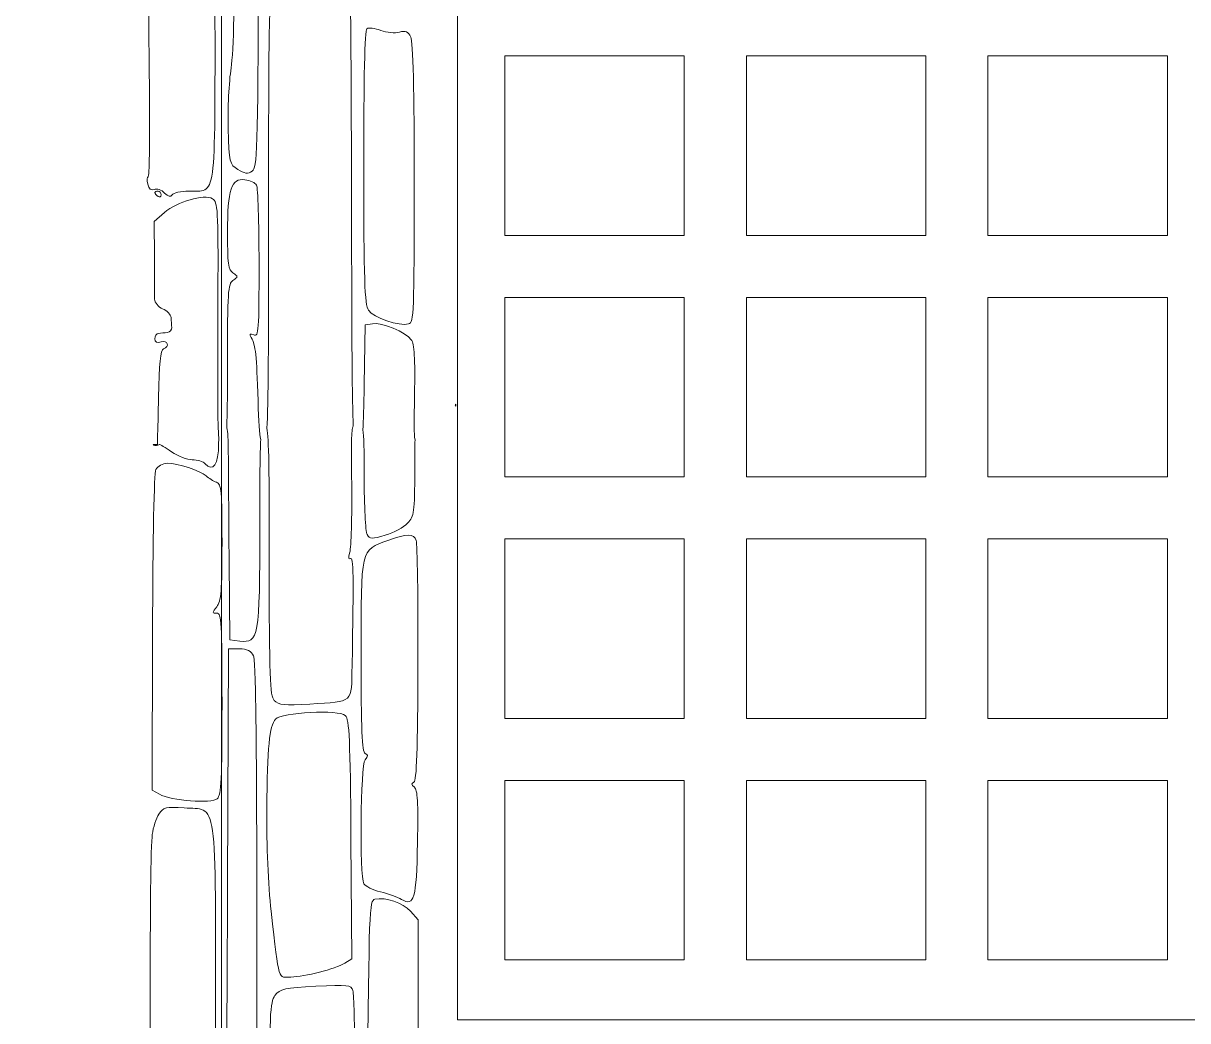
# Model space of a CAD drawing. Header units: centimetres. Extents: x -27.4 to 27.4, y -38.2 to 38.3.
# Drawn here: x -2.97 to 4.19, y 24.04 to 30.18 of the extents above; entities that cross this region are included whole.
import ezdxf

# ---------------------------------------------------------------- set-up
doc = ezdxf.new("R2010")
doc.units = ezdxf.units.CM
doc.header["$MEASUREMENT"] = 0
doc.layers.add('layer 1', color=7, linetype='Continuous')

msp = doc.modelspace()

# ---------------------------------------------------------------- linework, layer by layer
at = {"layer": 'layer 1', "color": 1, "lineweight": 9}
for points, knots in [([(-2.96738, 37.80262), (-2.96738, 37.80262), (-2.96738, 37.20282), (-2.96738, 37.20282), (-2.96738, 37.20282), (-2.96738, 37.20282), (-2.35747, 37.20282), (-2.35747, 37.20282), (-2.35747, 37.20282), (-2.35747, 37.20282), (-2.35747, 37.20786), (-2.35747, 37.20786), (-2.35747, 37.20786), (-2.35747, 37.20786), (-0.90821, 37.20786), (-0.90821, 37.20786), (-0.90821, 37.20786), (-0.90821, 37.20786), (-0.90821, 36.60802), (-0.90821, 36.60802), (-0.90821, 36.60802), (-0.90821, 36.60802), (-2.35747, 36.60802), (-2.35747, 36.60802), (-2.35747, 36.60802), (-2.35747, 36.60802), (-2.35747, 32.68921), (-2.35747, 32.68921), (-2.35747, 32.68921), (-2.35747, 32.68921), (-1.74775, 32.68921), (-1.74775, 32.68921), (-1.74775, 32.68921), (-1.74775, 32.68921), (-1.74775, 23.18571), (-1.74775, 23.18571), (-1.74775, 23.18571), (-1.74775, 23.18571), (-2.35747, 23.18571), (-2.35747, 23.18571), (-2.35747, 23.18571), (-2.35747, 23.18571), (-2.35747, 19.27194), (-2.35747, 19.27194), (-2.35747, 19.27194), (-2.35747, 19.27194), (-0.90821, 19.27194), (-0.90821, 19.27194), (-0.90821, 19.27194), (-0.90821, 19.27194), (-0.90821, 18.67193), (-0.90821, 18.67193), (-0.90821, 18.67193), (-0.90821, 18.67193), (-2.35747, 18.67193), (-2.35747, 18.67193), (-2.35747, 18.67193), (-2.35747, 18.67193), (-2.35747, 18.67097), (-2.35747, 18.67097), (-2.35747, 18.67097), (-2.35747, 18.67097), (-2.96738, 18.67097), (-2.96738, 18.67097), (-2.96738, 18.67097), (-2.96738, 18.67097), (-2.96738, 18.07101), (-2.96738, 18.07101), (-2.96738, 18.07101), (-2.96738, 18.07101), (3.76438, 18.07101), (3.76438, 18.07101), (3.76438, 18.07101), (3.76438, 18.07101), (3.76438, 22.41178), (3.76438, 22.41178), (3.76438, 22.41178), (3.76438, 22.41178), (3.10843, 22.41178), (3.10843, 22.41178), (3.10843, 22.41178), (3.10843, 22.41178), (3.10843, 23.01174), (3.10843, 23.01174), (3.10843, 23.01174), (3.10843, 23.01174), (4.76418, 23.01174), (4.76418, 23.01174), (4.76418, 23.01174), (4.76418, 23.01174), (4.76418, 23.01482), (4.76418, 23.01482), (4.76418, 23.01482), (4.76418, 23.01482), (9.22326, 23.01482), (9.22326, 23.01482), (9.22326, 23.01482), (9.22326, 23.01482), (9.22326, 32.89246), (9.22326, 32.89246), (9.22326, 32.89246), (9.22326, 32.89246), (5.77519, 32.89246), (5.77519, 32.89246), (5.77519, 32.89246), (5.77519, 32.89246), (5.77519, 32.88888), (5.77519, 32.88888), (5.77519, 32.88888), (5.77519, 32.88888), (3.0913, 32.88888), (3.0913, 32.88888), (3.0913, 32.88888), (3.0913, 32.88888), (3.0913, 33.48884), (3.0913, 33.48884), (3.0913, 33.48884), (3.0913, 33.48884), (3.76438, 33.48884), (3.76438, 33.48884), (3.76438, 33.48884), (3.76438, 33.48884), (3.76438, 37.80262), (3.76438, 37.80262), (3.76438, 37.80262), (3.76438, 37.80262), (-2.96738, 37.80262), (-2.96738, 37.80262)], [0, 0, 0, 0, 0.030303, 0.030303, 0.030303, 0.030303, 0.0606061, 0.0606061, 0.0606061, 0.0606061, 0.0909091, 0.0909091, 0.0909091, 0.0909091, 0.1212121, 0.1212121, 0.1212121, 0.1212121, 0.1515152, 0.1515152, 0.1515152, 0.1515152, 0.1818182, 0.1818182, 0.1818182, 0.1818182, 0.2121212, 0.2121212, 0.2121212, 0.2121212, 0.2424242, 0.2424242, 0.2424242, 0.2424242, 0.2727273, 0.2727273, 0.2727273, 0.2727273, 0.3030303, 0.3030303, 0.3030303, 0.3030303, 0.3333333, 0.3333333, 0.3333333, 0.3333333, 0.3636364, 0.3636364, 0.3636364, 0.3636364, 0.3939394, 0.3939394, 0.3939394, 0.3939394, 0.4242424, 0.4242424, 0.4242424, 0.4242424, 0.4545455, 0.4545455, 0.4545455, 0.4545455, 0.4848485, 0.4848485, 0.4848485, 0.4848485, 0.5151515, 0.5151515, 0.5151515, 0.5151515, 0.5454545, 0.5454545, 0.5454545, 0.5454545, 0.5757576, 0.5757576, 0.5757576, 0.5757576, 0.6060606, 0.6060606, 0.6060606, 0.6060606, 0.6363636, 0.6363636, 0.6363636, 0.6363636, 0.6666667, 0.6666667, 0.6666667, 0.6666667, 0.6969697, 0.6969697, 0.6969697, 0.6969697, 0.7272727, 0.7272727, 0.7272727, 0.7272727, 0.7575758, 0.7575758, 0.7575758, 0.7575758, 0.7878788, 0.7878788, 0.7878788, 0.7878788, 0.8181818, 0.8181818, 0.8181818, 0.8181818, 0.8484848, 0.8484848, 0.8484848, 0.8484848, 0.8787879, 0.8787879, 0.8787879, 0.8787879, 0.9090909, 0.9090909, 0.9090909, 0.9090909, 0.9393939, 0.9393939, 0.9393939, 0.9393939, 1, 1, 1, 1]), ([(1.09741, 29.97408), (1.09741, 29.97408), (1.09741, 28.8703), (1.09741, 28.8703), (1.09741, 28.8703), (1.09741, 28.8703), (-0.00638, 28.8703), (-0.00638, 28.8703), (-0.00638, 28.8703), (-0.00638, 28.8703), (-0.00638, 29.97408), (-0.00638, 29.97408), (-0.00638, 29.97408), (-0.00638, 29.97408), (1.09741, 29.97408), (1.09741, 29.97408)], [0, 0, 0, 0, 0.2, 0.2, 0.2, 0.2, 0.4, 0.4, 0.4, 0.4, 0.6, 0.6, 0.6, 0.6, 1, 1, 1, 1]), ([(2.58278, 29.97408), (2.58278, 29.97408), (2.58278, 28.8703), (2.58278, 28.8703), (2.58278, 28.8703), (2.58278, 28.8703), (1.47899, 28.8703), (1.47899, 28.8703), (1.47899, 28.8703), (1.47899, 28.8703), (1.47899, 29.97408), (1.47899, 29.97408), (1.47899, 29.97408), (1.47899, 29.97408), (2.58278, 29.97408), (2.58278, 29.97408)], [0, 0, 0, 0, 0.2, 0.2, 0.2, 0.2, 0.4, 0.4, 0.4, 0.4, 0.6, 0.6, 0.6, 0.6, 1, 1, 1, 1]), ([(4.06836, 29.97408), (4.06836, 29.97408), (4.06836, 28.8703), (4.06836, 28.8703), (4.06836, 28.8703), (4.06836, 28.8703), (2.96454, 28.8703), (2.96454, 28.8703), (2.96454, 28.8703), (2.96454, 28.8703), (2.96454, 29.97408), (2.96454, 29.97408), (2.96454, 29.97408), (2.96454, 29.97408), (4.06836, 29.97408), (4.06836, 29.97408)], [0, 0, 0, 0, 0.2, 0.2, 0.2, 0.2, 0.4, 0.4, 0.4, 0.4, 0.6, 0.6, 0.6, 0.6, 1, 1, 1, 1]), ([(1.09741, 28.48853), (1.09741, 28.48853), (1.09741, 27.38475), (1.09741, 27.38475), (1.09741, 27.38475), (1.09741, 27.38475), (-0.00638, 27.38475), (-0.00638, 27.38475), (-0.00638, 27.38475), (-0.00638, 27.38475), (-0.00638, 28.48853), (-0.00638, 28.48853), (-0.00638, 28.48853), (-0.00638, 28.48853), (1.09741, 28.48853), (1.09741, 28.48853)], [0, 0, 0, 0, 0.2, 0.2, 0.2, 0.2, 0.4, 0.4, 0.4, 0.4, 0.6, 0.6, 0.6, 0.6, 1, 1, 1, 1]), ([(2.58278, 28.48853), (2.58278, 28.48853), (2.58278, 27.38475), (2.58278, 27.38475), (2.58278, 27.38475), (2.58278, 27.38475), (1.47899, 27.38475), (1.47899, 27.38475), (1.47899, 27.38475), (1.47899, 27.38475), (1.47899, 28.48853), (1.47899, 28.48853), (1.47899, 28.48853), (1.47899, 28.48853), (2.58278, 28.48853), (2.58278, 28.48853)], [0, 0, 0, 0, 0.2, 0.2, 0.2, 0.2, 0.4, 0.4, 0.4, 0.4, 0.6, 0.6, 0.6, 0.6, 1, 1, 1, 1]), ([(4.06836, 28.48853), (4.06836, 28.48853), (4.06836, 27.38475), (4.06836, 27.38475), (4.06836, 27.38475), (4.06836, 27.38475), (2.96454, 27.38475), (2.96454, 27.38475), (2.96454, 27.38475), (2.96454, 27.38475), (2.96454, 28.48853), (2.96454, 28.48853), (2.96454, 28.48853), (2.96454, 28.48853), (4.06836, 28.48853), (4.06836, 28.48853)], [0, 0, 0, 0, 0.2, 0.2, 0.2, 0.2, 0.4, 0.4, 0.4, 0.4, 0.6, 0.6, 0.6, 0.6, 1, 1, 1, 1]), ([(1.09741, 27.00316), (1.09741, 27.00316), (1.09741, 25.89938), (1.09741, 25.89938), (1.09741, 25.89938), (1.09741, 25.89938), (-0.00638, 25.89938), (-0.00638, 25.89938), (-0.00638, 25.89938), (-0.00638, 25.89938), (-0.00638, 27.00316), (-0.00638, 27.00316), (-0.00638, 27.00316), (-0.00638, 27.00316), (1.09741, 27.00316), (1.09741, 27.00316)], [0, 0, 0, 0, 0.2, 0.2, 0.2, 0.2, 0.4, 0.4, 0.4, 0.4, 0.6, 0.6, 0.6, 0.6, 1, 1, 1, 1]), ([(2.58278, 27.00316), (2.58278, 27.00316), (2.58278, 25.89938), (2.58278, 25.89938), (2.58278, 25.89938), (2.58278, 25.89938), (1.47899, 25.89938), (1.47899, 25.89938), (1.47899, 25.89938), (1.47899, 25.89938), (1.47899, 27.00316), (1.47899, 27.00316), (1.47899, 27.00316), (1.47899, 27.00316), (2.58278, 27.00316), (2.58278, 27.00316)], [0, 0, 0, 0, 0.2, 0.2, 0.2, 0.2, 0.4, 0.4, 0.4, 0.4, 0.6, 0.6, 0.6, 0.6, 1, 1, 1, 1]), ([(4.06836, 27.00316), (4.06836, 27.00316), (4.06836, 25.89938), (4.06836, 25.89938), (4.06836, 25.89938), (4.06836, 25.89938), (2.96454, 25.89938), (2.96454, 25.89938), (2.96454, 25.89938), (2.96454, 25.89938), (2.96454, 27.00316), (2.96454, 27.00316), (2.96454, 27.00316), (2.96454, 27.00316), (4.06836, 27.00316), (4.06836, 27.00316)], [0, 0, 0, 0, 0.2, 0.2, 0.2, 0.2, 0.4, 0.4, 0.4, 0.4, 0.6, 0.6, 0.6, 0.6, 1, 1, 1, 1]), ([(1.09741, 25.51762), (1.09741, 25.51762), (1.09741, 24.41397), (1.09741, 24.41397), (1.09741, 24.41397), (1.09741, 24.41397), (-0.00638, 24.41397), (-0.00638, 24.41397), (-0.00638, 24.41397), (-0.00638, 24.41397), (-0.00638, 25.51762), (-0.00638, 25.51762), (-0.00638, 25.51762), (-0.00638, 25.51762), (1.09741, 25.51762), (1.09741, 25.51762)], [0, 0, 0, 0, 0.2, 0.2, 0.2, 0.2, 0.4, 0.4, 0.4, 0.4, 0.6, 0.6, 0.6, 0.6, 1, 1, 1, 1]), ([(2.58278, 25.51762), (2.58278, 25.51762), (2.58278, 24.41397), (2.58278, 24.41397), (2.58278, 24.41397), (2.58278, 24.41397), (1.47899, 24.41397), (1.47899, 24.41397), (1.47899, 24.41397), (1.47899, 24.41397), (1.47899, 25.51762), (1.47899, 25.51762), (1.47899, 25.51762), (1.47899, 25.51762), (2.58278, 25.51762), (2.58278, 25.51762)], [0, 0, 0, 0, 0.2, 0.2, 0.2, 0.2, 0.4, 0.4, 0.4, 0.4, 0.6, 0.6, 0.6, 0.6, 1, 1, 1, 1]), ([(4.06836, 25.51762), (4.06836, 25.51762), (4.06836, 24.41397), (4.06836, 24.41397), (4.06836, 24.41397), (4.06836, 24.41397), (2.96454, 24.41397), (2.96454, 24.41397), (2.96454, 24.41397), (2.96454, 24.41397), (2.96454, 25.51762), (2.96454, 25.51762), (2.96454, 25.51762), (2.96454, 25.51762), (4.06836, 25.51762), (4.06836, 25.51762)], [0, 0, 0, 0, 0.2, 0.2, 0.2, 0.2, 0.4, 0.4, 0.4, 0.4, 0.6, 0.6, 0.6, 0.6, 1, 1, 1, 1])]:
    msp.add_open_spline(points, degree=3, knots=knots, dxfattribs=at)
at = {"layer": 'layer 1', "color": 2, "lineweight": 9}
for points, knots in [([(-1.76695, 32.30012), (-1.76662, 31.94552), (-1.77458, 31.47866), (-1.78633, 31.47412), (-1.78633, 31.47412), (-1.79524, 31.4707), (-1.81902, 31.45362), (-1.83936, 31.43604), (-1.83936, 31.43604), (-1.87484, 31.40529), (-1.87468, 31.40396), (-1.83236, 31.39046), (-1.83236, 31.39046), (-1.83236, 31.39046), (-1.78857, 31.37647), (-1.78857, 31.37647), (-1.78857, 31.37647), (-1.78857, 31.37647), (-1.78857, 30.29614), (-1.78857, 30.29614), (-1.78857, 30.29614), (-1.78857, 29.06801), (-1.77815, 29.14287), (-1.94937, 29.14287), (-1.94937, 29.14287), (-1.99866, 29.14287), (-2.04474, 29.13229), (-2.05189, 29.11941), (-2.05189, 29.11941), (-2.06035, 29.10396), (-2.07626, 29.10788), (-2.09876, 29.131), (-2.09876, 29.131), (-2.11763, 29.1502), (-2.14625, 29.16012), (-2.16237, 29.15312), (-2.16237, 29.15312), (-2.18141, 29.14483), (-2.1954, 29.1562), (-2.20224, 29.18548), (-2.20224, 29.18548), (-2.20794, 29.21022), (-2.20695, 29.23056), (-2.19995, 29.23056), (-2.19995, 29.23056), (-2.19295, 29.23056), (-2.18891, 29.44052), (-2.19082, 29.69697), (-2.19082, 29.69697), (-2.19295, 29.95358), (-2.1985, 30.43299), (-2.2032, 30.7625), (-2.2032, 30.7625), (-2.21036, 31.26632), (-2.20728, 31.36688), (-2.18353, 31.39371), (-2.18353, 31.39371), (-2.15051, 31.43084), (-2.14591, 31.43163), (-1.99282, 31.42758), (-1.99282, 31.42758), (-1.90851, 31.42529), (-1.88409, 31.43049), (-1.90526, 31.44662), (-1.90526, 31.44662), (-1.92122, 31.45882), (-1.97962, 31.46907), (-2.03493, 31.46924), (-2.03493, 31.46924), (-2.20908, 31.4697), (-2.19687, 31.42775), (-2.19687, 32.03064), (-2.19687, 32.03064), (-2.19687, 32.53691), (-2.19491, 32.56664), (-2.15929, 32.58815), (-2.15929, 32.58815), (-2.13863, 32.60069), (-2.09972, 32.61076), (-2.07285, 32.61076), (-2.07285, 32.61076), (-2.04619, 32.61076), (-2.01886, 32.62068), (-2.01216, 32.63273), (-2.01216, 32.63273), (-2.00548, 32.64476), (-1.98157, 32.65471), (-1.95896, 32.65471), (-1.95896, 32.65471), (-1.93633, 32.65471), (-1.8888, 32.66659), (-1.85368, 32.68092), (-1.85368, 32.68092), (-1.81836, 32.69521), (-1.78387, 32.70074), (-1.77703, 32.69296), (-1.77703, 32.69296), (-1.77019, 32.68512), (-1.76711, 32.51283), (-1.76695, 32.30012)], [0, 0, 0, 0, 0.0384615, 0.0384615, 0.0384615, 0.0384615, 0.0769231, 0.0769231, 0.0769231, 0.0769231, 0.1153846, 0.1153846, 0.1153846, 0.1153846, 0.1538462, 0.1538462, 0.1538462, 0.1538462, 0.1923077, 0.1923077, 0.1923077, 0.1923077, 0.2307692, 0.2307692, 0.2307692, 0.2307692, 0.2692308, 0.2692308, 0.2692308, 0.2692308, 0.3076923, 0.3076923, 0.3076923, 0.3076923, 0.3461538, 0.3461538, 0.3461538, 0.3461538, 0.3846154, 0.3846154, 0.3846154, 0.3846154, 0.4230769, 0.4230769, 0.4230769, 0.4230769, 0.4615385, 0.4615385, 0.4615385, 0.4615385, 0.5, 0.5, 0.5, 0.5, 0.5384615, 0.5384615, 0.5384615, 0.5384615, 0.5769231, 0.5769231, 0.5769231, 0.5769231, 0.6153846, 0.6153846, 0.6153846, 0.6153846, 0.6538462, 0.6538462, 0.6538462, 0.6538462, 0.6923077, 0.6923077, 0.6923077, 0.6923077, 0.7307692, 0.7307692, 0.7307692, 0.7307692, 0.7692308, 0.7692308, 0.7692308, 0.7692308, 0.8076923, 0.8076923, 0.8076923, 0.8076923, 0.8461538, 0.8461538, 0.8461538, 0.8461538, 0.8846154, 0.8846154, 0.8846154, 0.8846154, 0.9230769, 0.9230769, 0.9230769, 0.9230769, 1, 1, 1, 1]), ([(5.84534, 31.829), (5.84534, 31.829), (5.84534, 24.04441), (5.84534, 24.04441), (5.84534, 24.04441), (5.84534, 24.04441), (-0.29799, 24.04441), (-0.29799, 24.04441), (-0.29799, 24.04441), (-0.29799, 24.04441), (-0.29799, 31.829), (-0.29799, 31.829), (-0.29799, 31.829), (-0.29799, 31.829), (5.84534, 31.829), (5.84534, 31.829)], [0, 0, 0, 0, 0.2, 0.2, 0.2, 0.2, 0.4, 0.4, 0.4, 0.4, 0.6, 0.6, 0.6, 0.6, 1, 1, 1, 1]), ([(-1.516, 31.75385), (-1.516, 31.75385), (-1.52104, 30.52213), (-1.52104, 30.52213), (-1.52104, 30.52213), (-1.52562, 29.37412), (-1.52838, 29.28867), (-1.56028, 29.26589), (-1.56028, 29.26589), (-1.58632, 29.24735), (-1.60715, 29.24959), (-1.64764, 29.27534), (-1.64764, 29.27534), (-1.69959, 29.30805), (-1.70121, 29.31538), (-1.70738, 29.52771), (-1.70738, 29.52771), (-1.71096, 29.64797), (-1.70284, 29.81557), (-1.68931, 29.90005), (-1.68931, 29.90005), (-1.65922, 30.08864), (-1.66035, 31.37484), (-1.6908, 31.49119), (-1.6908, 31.49119), (-1.71292, 31.57631), (-1.71355, 31.62905), (-1.69338, 31.71074), (-1.69338, 31.71074), (-1.67876, 31.77027), (-1.63723, 31.78818), (-1.5632, 31.76735), (-1.5632, 31.76735), (-1.5632, 31.76735), (-1.516, 31.75385), (-1.516, 31.75385)], [0, 0, 0, 0, 0.1, 0.1, 0.1, 0.1, 0.2, 0.2, 0.2, 0.2, 0.3, 0.3, 0.3, 0.3, 0.4, 0.4, 0.4, 0.4, 0.5, 0.5, 0.5, 0.5, 0.6, 0.6, 0.6, 0.6, 0.7, 0.7, 0.7, 0.7, 0.8, 0.8, 0.8, 0.8, 1, 1, 1, 1]), ([(-0.93799, 27.69753), (-0.95136, 27.67195), (-0.95103, 27.59222), (-0.94807, 27.34197), (-0.94807, 27.34197), (-0.94582, 27.13967), (-0.95086, 26.95043), (-0.95948, 26.92131), (-0.95948, 26.92131), (-0.96923, 26.88777), (-0.96795, 26.87343), (-0.95574, 26.88207), (-0.95574, 26.88207), (-0.9372, 26.89494), (-0.9354, 26.78429), (-0.94565, 26.22386), (-0.94565, 26.22386), (-0.94986, 25.9882), (-0.93262, 26.00415), (-1.20535, 25.98674), (-1.20535, 25.98674), (-1.36095, 25.97682), (-1.39853, 25.98074), (-1.42406, 26.00969), (-1.42406, 26.00969), (-1.45127, 26.04027), (-1.45497, 26.14542), (-1.45497, 26.87702), (-1.45497, 26.87702), (-1.45497, 27.42883), (-1.4571, 27.6225), (-1.46946, 27.6837), (-1.46946, 27.6837), (-1.46101, 27.83046), (-1.45905, 28.18063), (-1.45905, 28.9876), (-1.45905, 28.9876), (-1.45905, 30.22386), (-1.45547, 30.39491), (-1.4291, 30.42482), (-1.4291, 30.42482), (-1.3876, 30.47156), (-1.25339, 30.50931), (-1.18681, 30.49285), (-1.18681, 30.49285), (-1.15653, 30.48523), (-1.09521, 30.49026), (-1.05043, 30.50376), (-1.05043, 30.50376), (-1.00569, 30.51743), (-0.9652, 30.52409), (-0.96027, 30.51872), (-0.96027, 30.51872), (-0.95541, 30.51322), (-0.95036, 29.85073), (-0.9489, 29.04651), (-0.9489, 29.04651), (-0.94745, 28.20359), (-0.94615, 27.84883), (-0.93799, 27.69753)], [0, 0, 0, 0, 0.0625, 0.0625, 0.0625, 0.0625, 0.125, 0.125, 0.125, 0.125, 0.1875, 0.1875, 0.1875, 0.1875, 0.25, 0.25, 0.25, 0.25, 0.3125, 0.3125, 0.3125, 0.3125, 0.375, 0.375, 0.375, 0.375, 0.4375, 0.4375, 0.4375, 0.4375, 0.5, 0.5, 0.5, 0.5, 0.5625, 0.5625, 0.5625, 0.5625, 0.625, 0.625, 0.625, 0.625, 0.6875, 0.6875, 0.6875, 0.6875, 0.75, 0.75, 0.75, 0.75, 0.8125, 0.8125, 0.8125, 0.8125, 0.875, 0.875, 0.875, 0.875, 1, 1, 1, 1]), ([(-0.56339, 29.19069), (-0.56339, 28.38797), (-0.56552, 28.33507), (-0.59805, 28.32548), (-0.59805, 28.32548), (-0.65338, 28.3092), (-0.8148, 28.36422), (-0.84542, 28.40976), (-0.84542, 28.40976), (-0.86834, 28.44425), (-0.87337, 28.5961), (-0.87388, 29.28962), (-0.87388, 29.28962), (-0.87421, 29.83627), (-0.86755, 30.13275), (-0.85467, 30.14172), (-0.85467, 30.14172), (-0.8438, 30.14933), (-0.80522, 30.14462), (-0.7691, 30.13112), (-0.7691, 30.13112), (-0.73294, 30.11776), (-0.68137, 30.11288), (-0.65438, 30.12054), (-0.65438, 30.12054), (-0.61726, 30.13112), (-0.60034, 30.12363), (-0.58439, 30.0901), (-0.58439, 30.0901), (-0.5704, 30.06031), (-0.56339, 29.76187), (-0.56339, 29.19069)], [0, 0, 0, 0, 0.1111111, 0.1111111, 0.1111111, 0.1111111, 0.2222222, 0.2222222, 0.2222222, 0.2222222, 0.3333333, 0.3333333, 0.3333333, 0.3333333, 0.4444444, 0.4444444, 0.4444444, 0.4444444, 0.5555556, 0.5555556, 0.5555556, 0.5555556, 0.6666667, 0.6666667, 0.6666667, 0.6666667, 0.7777778, 0.7777778, 0.7777778, 0.7777778, 1, 1, 1, 1]), ([(-1.50722, 27.61483), (-1.51213, 27.53006), (-1.51325, 27.37496), (-1.51325, 27.08873), (-1.51325, 27.08873), (-1.51325, 26.39066), (-1.51829, 26.36183), (-1.63677, 26.37487), (-1.63677, 26.37487), (-1.63677, 26.37487), (-1.69809, 26.3817), (-1.69809, 26.3817), (-1.69809, 26.3817), (-1.69809, 26.3817), (-1.70167, 26.86452), (-1.70167, 26.86452), (-1.70167, 26.86452), (-1.70379, 27.1301), (-1.70609, 27.42883), (-1.70655, 27.52844), (-1.70655, 27.52844), (-1.70721, 27.61584), (-1.70968, 27.66303), (-1.7165, 27.68728), (-1.7165, 27.68728), (-1.71292, 27.75935), (-1.71192, 27.87815), (-1.71192, 28.07733), (-1.71192, 28.07733), (-1.71192, 28.52319), (-1.70867, 28.57219), (-1.67792, 28.59318), (-1.67792, 28.59318), (-1.64539, 28.61497), (-1.64539, 28.61726), (-1.67792, 28.63921), (-1.67792, 28.63921), (-1.70671, 28.65876), (-1.71175, 28.696), (-1.71162, 28.88609), (-1.71162, 28.88609), (-1.71129, 29.15491), (-1.68884, 29.22311), (-1.60419, 29.21251), (-1.60419, 29.21251), (-1.57282, 29.2086), (-1.54057, 29.19381), (-1.53263, 29.17965), (-1.53263, 29.17965), (-1.52462, 29.16549), (-1.5178, 28.94924), (-1.5178, 28.69912), (-1.5178, 28.69912), (-1.51745, 28.28383), (-1.52025, 28.24558), (-1.54987, 28.25829), (-1.54987, 28.25829), (-1.57411, 28.26887), (-1.57803, 28.26462), (-1.56533, 28.24167), (-1.56533, 28.24167), (-1.53863, 28.19284), (-1.53296, 28.13965), (-1.52383, 27.85341), (-1.52383, 27.85341), (-1.51958, 27.72093), (-1.51521, 27.65), (-1.50722, 27.61483)], [0, 0, 0, 0, 0.0555556, 0.0555556, 0.0555556, 0.0555556, 0.1111111, 0.1111111, 0.1111111, 0.1111111, 0.1666667, 0.1666667, 0.1666667, 0.1666667, 0.2222222, 0.2222222, 0.2222222, 0.2222222, 0.2777778, 0.2777778, 0.2777778, 0.2777778, 0.3333333, 0.3333333, 0.3333333, 0.3333333, 0.3888889, 0.3888889, 0.3888889, 0.3888889, 0.4444444, 0.4444444, 0.4444444, 0.4444444, 0.5, 0.5, 0.5, 0.5, 0.5555556, 0.5555556, 0.5555556, 0.5555556, 0.6111111, 0.6111111, 0.6111111, 0.6111111, 0.6666667, 0.6666667, 0.6666667, 0.6666667, 0.7222222, 0.7222222, 0.7222222, 0.7222222, 0.7777778, 0.7777778, 0.7777778, 0.7777778, 0.8333333, 0.8333333, 0.8333333, 0.8333333, 0.8888889, 0.8888889, 0.8888889, 0.8888889, 1, 1, 1, 1]), ([(-2.11909, 29.11958), (-2.11909, 29.10674), (-2.12788, 29.1025), (-2.13863, 29.10983), (-2.13863, 29.10983), (-2.14934, 29.11732), (-2.15796, 29.12774), (-2.15796, 29.13312), (-2.15796, 29.13312), (-2.15796, 29.1385), (-2.14934, 29.14287), (-2.13863, 29.14287), (-2.13863, 29.14287), (-2.12788, 29.14287), (-2.11909, 29.13229), (-2.11909, 29.11958)], [0, 0, 0, 0, 0.2, 0.2, 0.2, 0.2, 0.4, 0.4, 0.4, 0.4, 0.6, 0.6, 0.6, 0.6, 1, 1, 1, 1]), ([(-1.76516, 27.62609), (-1.76549, 27.61421), (-1.76612, 27.60329), (-1.76612, 27.58817), (-1.76612, 27.58817), (-1.76612, 27.46236), (-1.80094, 27.41079), (-1.8491, 27.46516), (-1.8491, 27.46516), (-1.86115, 27.47882), (-1.8968, 27.49003), (-1.92821, 27.49003), (-1.92821, 27.49003), (-1.95945, 27.49003), (-2.0169, 27.51214), (-2.0556, 27.53919), (-2.0556, 27.53919), (-2.09418, 27.56601), (-2.12805, 27.58588), (-2.1308, 27.58296), (-2.1308, 27.58296), (-2.13342, 27.58017), (-2.14546, 27.57775), (-2.1575, 27.57775), (-2.1575, 27.57775), (-2.16479, 27.57775), (-2.16854, 27.58001), (-2.16921, 27.58442), (-2.16921, 27.58442), (-2.16921, 27.58442), (-2.14283, 27.58442), (-2.14283, 27.58442), (-2.14283, 27.58442), (-2.14283, 27.58442), (-2.14121, 27.6547), (-2.14121, 27.6547), (-2.14121, 27.6547), (-2.14105, 27.65811), (-2.14088, 27.66124), (-2.14105, 27.66449), (-2.14105, 27.66449), (-2.14105, 27.66449), (-2.13634, 27.87341), (-2.13634, 27.87341), (-2.13634, 27.87341), (-2.1318, 28.07991), (-2.123, 28.16519), (-2.1056, 28.17168), (-2.1056, 28.17168), (-2.06489, 28.18685), (-2.07856, 28.22704), (-2.12022, 28.21468), (-2.12022, 28.21468), (-2.14546, 28.20718), (-2.15913, 28.21401), (-2.15913, 28.23404), (-2.15913, 28.23404), (-2.15913, 28.25095), (-2.14821, 28.26608), (-2.13472, 28.26737), (-2.13472, 28.26737), (-2.12139, 28.26887), (-2.09743, 28.27129), (-2.08134, 28.27291), (-2.08134, 28.27291), (-2.06522, 28.27454), (-2.05302, 28.2882), (-2.05415, 28.30336), (-2.05415, 28.30336), (-2.05514, 28.31832), (-2.05723, 28.34581), (-2.05889, 28.36422), (-2.05889, 28.36422), (-2.06052, 28.3826), (-2.08376, 28.40701), (-2.11046, 28.41856), (-2.11046, 28.41856), (-2.13729, 28.42996), (-2.15959, 28.45696), (-2.16008, 28.47845), (-2.16008, 28.47845), (-2.16058, 28.49974), (-2.16109, 28.61609), (-2.16137, 28.73686), (-2.16137, 28.73686), (-2.16137, 28.73686), (-2.16188, 28.95636), (-2.16188, 28.95636), (-2.16188, 28.95636), (-2.16188, 28.95636), (-2.09922, 29.01122), (-2.09922, 29.01122), (-2.09922, 29.01122), (-2.02307, 29.07808), (-1.85431, 29.12629), (-1.80373, 29.09567), (-1.80373, 29.09567), (-1.77116, 29.076), (-1.76874, 29.03334), (-1.77037, 28.51049), (-1.77037, 28.51049), (-1.77216, 27.91298), (-1.77311, 27.70127), (-1.76516, 27.62609)], [0, 0, 0, 0, 0.037037, 0.037037, 0.037037, 0.037037, 0.0740741, 0.0740741, 0.0740741, 0.0740741, 0.1111111, 0.1111111, 0.1111111, 0.1111111, 0.1481481, 0.1481481, 0.1481481, 0.1481481, 0.1851852, 0.1851852, 0.1851852, 0.1851852, 0.2222222, 0.2222222, 0.2222222, 0.2222222, 0.2592593, 0.2592593, 0.2592593, 0.2592593, 0.2962963, 0.2962963, 0.2962963, 0.2962963, 0.3333333, 0.3333333, 0.3333333, 0.3333333, 0.3703704, 0.3703704, 0.3703704, 0.3703704, 0.4074074, 0.4074074, 0.4074074, 0.4074074, 0.4444444, 0.4444444, 0.4444444, 0.4444444, 0.4814815, 0.4814815, 0.4814815, 0.4814815, 0.5185185, 0.5185185, 0.5185185, 0.5185185, 0.5555556, 0.5555556, 0.5555556, 0.5555556, 0.5925926, 0.5925926, 0.5925926, 0.5925926, 0.6296296, 0.6296296, 0.6296296, 0.6296296, 0.6666667, 0.6666667, 0.6666667, 0.6666667, 0.7037037, 0.7037037, 0.7037037, 0.7037037, 0.7407407, 0.7407407, 0.7407407, 0.7407407, 0.7777778, 0.7777778, 0.7777778, 0.7777778, 0.8148148, 0.8148148, 0.8148148, 0.8148148, 0.8518519, 0.8518519, 0.8518519, 0.8518519, 0.8888889, 0.8888889, 0.8888889, 0.8888889, 0.9259259, 0.9259259, 0.9259259, 0.9259259, 1, 1, 1, 1]), ([(-0.55869, 27.61242), (-0.56015, 27.57093), (-0.56048, 27.51348), (-0.56048, 27.42804), (-0.56048, 27.42804), (-0.56048, 27.16442), (-0.56323, 27.14359), (-0.60426, 27.10014), (-0.60426, 27.10014), (-0.62834, 27.07461), (-0.68999, 27.04107), (-0.74144, 27.02561), (-0.74144, 27.02561), (-0.82131, 27.00154), (-0.83743, 27.00216), (-0.85305, 27.02965), (-0.85305, 27.02965), (-0.86297, 27.04757), (-0.87129, 27.2077), (-0.87129, 27.38571), (-0.87129, 27.38571), (-0.87146, 27.55659), (-0.87225, 27.63583), (-0.87892, 27.67391), (-0.87892, 27.67391), (-0.87533, 27.7281), (-0.87337, 27.81304), (-0.87129, 27.95218), (-0.87129, 27.95218), (-0.87129, 27.95218), (-0.86609, 28.31978), (-0.86609, 28.31978), (-0.86609, 28.31978), (-0.86609, 28.31978), (-0.81984, 28.32711), (-0.81984, 28.32711), (-0.81984, 28.32711), (-0.76307, 28.33624), (-0.6158, 28.2752), (-0.58131, 28.22834), (-0.58131, 28.22834), (-0.56273, 28.20293), (-0.55752, 28.11456), (-0.56178, 27.8892), (-0.56178, 27.8892), (-0.56486, 27.71965), (-0.56568, 27.64575), (-0.55869, 27.61242)], [0, 0, 0, 0, 0.0769231, 0.0769231, 0.0769231, 0.0769231, 0.1538462, 0.1538462, 0.1538462, 0.1538462, 0.2307692, 0.2307692, 0.2307692, 0.2307692, 0.3076923, 0.3076923, 0.3076923, 0.3076923, 0.3846154, 0.3846154, 0.3846154, 0.3846154, 0.4615385, 0.4615385, 0.4615385, 0.4615385, 0.5384615, 0.5384615, 0.5384615, 0.5384615, 0.6153846, 0.6153846, 0.6153846, 0.6153846, 0.6923077, 0.6923077, 0.6923077, 0.6923077, 0.7692308, 0.7692308, 0.7692308, 0.7692308, 0.8461538, 0.8461538, 0.8461538, 0.8461538, 1, 1, 1, 1]), ([(-0.30745, 27.83242), (-0.31294, 27.82787), (-0.31294, 27.82396), (-0.30745, 27.81938), (-0.30745, 27.81938), (-0.30745, 27.81938), (-0.30745, 27.83242), (-0.30745, 27.83242)], [0, 0, 0, 0, 0.3333333, 0.3333333, 0.3333333, 0.3333333, 1, 1, 1, 1]), ([(-1.74546, 26.98217), (-1.74546, 26.6821), (-1.7505, 26.62007), (-1.77769, 26.58625), (-1.77769, 26.58625), (-1.8076, 26.54896), (-1.8076, 26.54622), (-1.77769, 26.54622), (-1.77769, 26.54622), (-1.74854, 26.54622), (-1.74546, 26.49284), (-1.74546, 25.98903), (-1.74546, 25.98903), (-1.74546, 25.52462), (-1.75033, 25.4276), (-1.77425, 25.40514), (-1.77425, 25.40514), (-1.80811, 25.37361), (-2.05919, 25.39248), (-2.13001, 25.43202), (-2.13001, 25.43202), (-2.13001, 25.43202), (-2.17424, 25.45676), (-2.17424, 25.45676), (-2.17424, 25.45676), (-2.17424, 25.45676), (-2.17246, 26.42398), (-2.17246, 26.42398), (-2.17246, 26.42398), (-2.1715, 27.0165), (-2.16333, 27.40608), (-2.15163, 27.42966), (-2.15163, 27.42966), (-2.14105, 27.45082), (-2.1098, 27.46807), (-2.08213, 27.46807), (-2.08213, 27.46807), (-2.01707, 27.46807), (-1.88005, 27.42379), (-1.84261, 27.39075), (-1.84261, 27.39075), (-1.82665, 27.37663), (-1.79819, 27.35888), (-1.77945, 27.35138), (-1.77945, 27.35138), (-1.74887, 27.33918), (-1.74546, 27.30093), (-1.74546, 26.98217)], [0, 0, 0, 0, 0.0769231, 0.0769231, 0.0769231, 0.0769231, 0.1538462, 0.1538462, 0.1538462, 0.1538462, 0.2307692, 0.2307692, 0.2307692, 0.2307692, 0.3076923, 0.3076923, 0.3076923, 0.3076923, 0.3846154, 0.3846154, 0.3846154, 0.3846154, 0.4615385, 0.4615385, 0.4615385, 0.4615385, 0.5384615, 0.5384615, 0.5384615, 0.5384615, 0.6153846, 0.6153846, 0.6153846, 0.6153846, 0.6923077, 0.6923077, 0.6923077, 0.6923077, 0.7692308, 0.7692308, 0.7692308, 0.7692308, 0.8461538, 0.8461538, 0.8461538, 0.8461538, 1, 1, 1, 1]), ([(-0.54061, 26.23685), (-0.54207, 25.70604), (-0.54861, 25.5145), (-0.56552, 25.50671), (-0.56552, 25.50671), (-0.58243, 25.49888), (-0.58164, 25.49059), (-0.56273, 25.47563), (-0.56273, 25.47563), (-0.54273, 25.45984), (-0.53836, 25.38236), (-0.54324, 25.1347), (-0.54324, 25.1347), (-0.55023, 24.78548), (-0.5629, 24.74057), (-0.64151, 24.78598), (-0.64151, 24.78598), (-0.66592, 24.79997), (-0.72416, 24.8208), (-0.77119, 24.83217), (-0.77119, 24.83217), (-0.81822, 24.84359), (-0.86396, 24.86604), (-0.87292, 24.88199), (-0.87292, 24.88199), (-0.90041, 24.93066), (-0.89375, 25.61101), (-0.86559, 25.64468), (-0.86559, 25.64468), (-0.84605, 25.66797), (-0.84605, 25.67576), (-0.86559, 25.68376), (-0.86559, 25.68376), (-0.88413, 25.69155), (-0.89, 25.83152), (-0.89, 26.28227), (-0.89, 26.28227), (-0.89, 26.95221), (-0.89471, 26.93172), (-0.72595, 26.99387), (-0.72595, 26.99387), (-0.60472, 27.03845), (-0.56664, 27.03815), (-0.55119, 26.99275), (-0.55119, 26.99275), (-0.54436, 26.97288), (-0.53965, 26.63261), (-0.54061, 26.23685)], [0, 0, 0, 0, 0.0769231, 0.0769231, 0.0769231, 0.0769231, 0.1538462, 0.1538462, 0.1538462, 0.1538462, 0.2307692, 0.2307692, 0.2307692, 0.2307692, 0.3076923, 0.3076923, 0.3076923, 0.3076923, 0.3846154, 0.3846154, 0.3846154, 0.3846154, 0.4615385, 0.4615385, 0.4615385, 0.4615385, 0.5384615, 0.5384615, 0.5384615, 0.5384615, 0.6153846, 0.6153846, 0.6153846, 0.6153846, 0.6923077, 0.6923077, 0.6923077, 0.6923077, 0.7692308, 0.7692308, 0.7692308, 0.7692308, 0.8461538, 0.8461538, 0.8461538, 0.8461538, 1, 1, 1, 1]), ([(-1.53162, 24.79168), (-1.53162, 24.79168), (-1.53162, 23.34159), (-1.53162, 23.34159), (-1.53162, 23.34159), (-1.53162, 23.34159), (-1.5912, 23.34159), (-1.5912, 23.34159), (-1.5912, 23.34159), (-1.62406, 23.34159), (-1.66768, 23.35184), (-1.6885, 23.36437), (-1.6885, 23.36437), (-1.70917, 23.37675), (-1.72396, 23.394), (-1.72138, 23.40279), (-1.72138, 23.40279), (-1.71876, 23.41141), (-1.71438, 24.07274), (-1.71146, 24.87254), (-1.71146, 24.87254), (-1.71146, 24.87254), (-1.70625, 26.32667), (-1.70625, 26.32667), (-1.70625, 26.32667), (-1.70625, 26.32667), (-1.63901, 26.32667), (-1.63901, 26.32667), (-1.63901, 26.32667), (-1.59249, 26.32667), (-1.56566, 26.31368), (-1.55183, 26.28422), (-1.55183, 26.28422), (-1.53845, 26.25623), (-1.53162, 25.74933), (-1.53162, 24.79168)], [0, 0, 0, 0, 0.1, 0.1, 0.1, 0.1, 0.2, 0.2, 0.2, 0.2, 0.3, 0.3, 0.3, 0.3, 0.4, 0.4, 0.4, 0.4, 0.5, 0.5, 0.5, 0.5, 0.6, 0.6, 0.6, 0.6, 0.7, 0.7, 0.7, 0.7, 0.8, 0.8, 0.8, 0.8, 1, 1, 1, 1]), ([(-0.94661, 24.4195), (-0.94661, 24.4195), (-0.9899, 24.39347), (-0.9899, 24.39347), (-0.9899, 24.39347), (-1.0506, 24.35668), (-1.23613, 24.30902), (-1.3217, 24.30803), (-1.3217, 24.30803), (-1.4039, 24.30724), (-1.39153, 24.26591), (-1.44293, 24.7134), (-1.44293, 24.7134), (-1.46152, 24.87517), (-1.47193, 25.11665), (-1.46997, 25.33907), (-1.46997, 25.33907), (-1.46638, 25.72474), (-1.45418, 25.85202), (-1.41689, 25.89434), (-1.41689, 25.89434), (-1.38015, 25.93584), (-1.02326, 25.95436), (-0.98715, 25.91662), (-0.98715, 25.91662), (-0.96256, 25.89105), (-0.95702, 25.77082), (-0.95232, 25.15294), (-0.95232, 25.15294), (-0.95232, 25.15294), (-0.94661, 24.4195), (-0.94661, 24.4195)], [0, 0, 0, 0, 0.1111111, 0.1111111, 0.1111111, 0.1111111, 0.2222222, 0.2222222, 0.2222222, 0.2222222, 0.3333333, 0.3333333, 0.3333333, 0.3333333, 0.4444444, 0.4444444, 0.4444444, 0.4444444, 0.5555556, 0.5555556, 0.5555556, 0.5555556, 0.6666667, 0.6666667, 0.6666667, 0.6666667, 0.7777778, 0.7777778, 0.7777778, 0.7777778, 1, 1, 1, 1]), ([(-1.78453, 23.49652), (-1.78453, 23.49652), (-1.78466, 23.49652), (-1.78466, 23.49652), (-1.78466, 23.49652), (-1.78387, 22.55758), (-1.79165, 22.64448), (-1.93717, 22.59761), (-1.93717, 22.59761), (-1.9837, 22.5825), (-2.03315, 22.56521), (-2.04698, 22.55937), (-2.04698, 22.55937), (-2.06081, 22.55333), (-2.09547, 22.57628), (-2.12396, 22.61028), (-2.12396, 22.61028), (-2.1687, 22.66368), (-2.17408, 22.68418), (-2.16333, 22.75983), (-2.16333, 22.75983), (-2.14821, 22.8656), (-2.14804, 22.85586), (-2.17099, 23.14746), (-2.17099, 23.14746), (-2.19021, 23.39188), (-2.19278, 25.05188), (-2.17424, 25.18548), (-2.17424, 25.18548), (-2.16837, 25.2278), (-2.15016, 25.28358), (-2.13371, 25.30979), (-2.13371, 25.30979), (-2.10705, 25.35211), (-2.08963, 25.35649), (-1.97849, 25.3487), (-1.97849, 25.3487), (-1.77003, 25.33386), (-1.78565, 25.44585), (-1.78499, 23.96501), (-1.78499, 23.96501), (-1.78499, 23.78567), (-1.78466, 23.63061), (-1.78453, 23.49652)], [0, 0, 0, 0, 0.0833333, 0.0833333, 0.0833333, 0.0833333, 0.1666667, 0.1666667, 0.1666667, 0.1666667, 0.25, 0.25, 0.25, 0.25, 0.3333333, 0.3333333, 0.3333333, 0.3333333, 0.4166667, 0.4166667, 0.4166667, 0.4166667, 0.5, 0.5, 0.5, 0.5, 0.5833333, 0.5833333, 0.5833333, 0.5833333, 0.6666667, 0.6666667, 0.6666667, 0.6666667, 0.75, 0.75, 0.75, 0.75, 0.8333333, 0.8333333, 0.8333333, 0.8333333, 1, 1, 1, 1]), ([(-0.53982, 24.6605), (-0.53982, 24.6605), (-0.53982, 21.98606), (-0.53982, 21.98606), (-0.53982, 21.98606), (-0.53982, 21.98606), (-0.59856, 21.95857), (-0.59856, 21.95857), (-0.59856, 21.95857), (-0.67358, 21.92358), (-0.81256, 21.94374), (-0.84542, 21.99453), (-0.84542, 21.99453), (-0.86134, 22.0191), (-0.86867, 22.08875), (-0.86575, 22.18786), (-0.86575, 22.18786), (-0.86313, 22.27313), (-0.85663, 22.89101), (-0.85109, 23.5608), (-0.85109, 23.5608), (-0.84168, 24.72348), (-0.83955, 24.77897), (-0.80522, 24.78647), (-0.80522, 24.78647), (-0.73832, 24.80093), (-0.63289, 24.76564), (-0.58618, 24.71307), (-0.58618, 24.71307), (-0.58618, 24.71307), (-0.53982, 24.6605), (-0.53982, 24.6605)], [0, 0, 0, 0, 0.1111111, 0.1111111, 0.1111111, 0.1111111, 0.2222222, 0.2222222, 0.2222222, 0.2222222, 0.3333333, 0.3333333, 0.3333333, 0.3333333, 0.4444444, 0.4444444, 0.4444444, 0.4444444, 0.5555556, 0.5555556, 0.5555556, 0.5555556, 0.6666667, 0.6666667, 0.6666667, 0.6666667, 0.7777778, 0.7777778, 0.7777778, 0.7777778, 1, 1, 1, 1]), ([(-0.93054, 23.78796), (-0.93066, 23.41695), (-0.93978, 22.9465), (-0.95232, 22.9465), (-0.95232, 22.9465), (-0.9634, 22.9465), (-0.96548, 22.93005), (-0.95719, 22.9081), (-0.95719, 22.9081), (-0.93507, 22.85032), (-0.93066, 21.18448), (-0.95249, 21.15323), (-0.95249, 21.15323), (-0.96256, 21.13856), (-0.96436, 21.11465), (-0.95623, 21.09987), (-0.95623, 21.09987), (-0.94824, 21.0852), (-0.94369, 20.95406), (-0.94628, 20.80826), (-0.94628, 20.80826), (-0.95198, 20.47353), (-0.96078, 20.45966), (-1.18811, 20.42175), (-1.18811, 20.42175), (-1.27534, 20.4073), (-1.36857, 20.39896), (-1.39527, 20.40338), (-1.39527, 20.40338), (-1.39527, 20.40338), (-1.44393, 20.41134), (-1.44393, 20.41134), (-1.44393, 20.41134), (-1.44393, 20.41134), (-1.44897, 21.52816), (-1.44897, 21.52816), (-1.44897, 21.52816), (-1.45351, 22.54454), (-1.4511, 22.6474), (-1.42193, 22.67147), (-1.42193, 22.67147), (-1.39236, 22.69605), (-1.39236, 22.69896), (-1.42193, 22.71184), (-1.42193, 22.71184), (-1.45043, 22.72421), (-1.45367, 22.79824), (-1.45367, 23.43728), (-1.45367, 23.43728), (-1.45367, 24.08281), (-1.45059, 24.15314), (-1.41969, 24.19463), (-1.41969, 24.19463), (-1.39006, 24.23466), (-1.35782, 24.24196), (-1.1681, 24.25158), (-1.1681, 24.25158), (-0.97332, 24.26166), (-0.94957, 24.25874), (-0.94061, 24.22471), (-0.94061, 24.22471), (-0.93328, 24.19705), (-0.93036, 24.01042), (-0.93054, 23.7878), (-0.93054, 23.7878), (-0.93054, 23.7878), (-0.93054, 23.78796), (-0.93054, 23.78796)], [0, 0, 0, 0, 0.0555556, 0.0555556, 0.0555556, 0.0555556, 0.1111111, 0.1111111, 0.1111111, 0.1111111, 0.1666667, 0.1666667, 0.1666667, 0.1666667, 0.2222222, 0.2222222, 0.2222222, 0.2222222, 0.2777778, 0.2777778, 0.2777778, 0.2777778, 0.3333333, 0.3333333, 0.3333333, 0.3333333, 0.3888889, 0.3888889, 0.3888889, 0.3888889, 0.4444444, 0.4444444, 0.4444444, 0.4444444, 0.5, 0.5, 0.5, 0.5, 0.5555556, 0.5555556, 0.5555556, 0.5555556, 0.6111111, 0.6111111, 0.6111111, 0.6111111, 0.6666667, 0.6666667, 0.6666667, 0.6666667, 0.7222222, 0.7222222, 0.7222222, 0.7222222, 0.7777778, 0.7777778, 0.7777778, 0.7777778, 0.8333333, 0.8333333, 0.8333333, 0.8333333, 0.8888889, 0.8888889, 0.8888889, 0.8888889, 1, 1, 1, 1])]:
    msp.add_open_spline(points, degree=3, knots=knots, dxfattribs=at)

doc.saveas('drawing.dxf')
